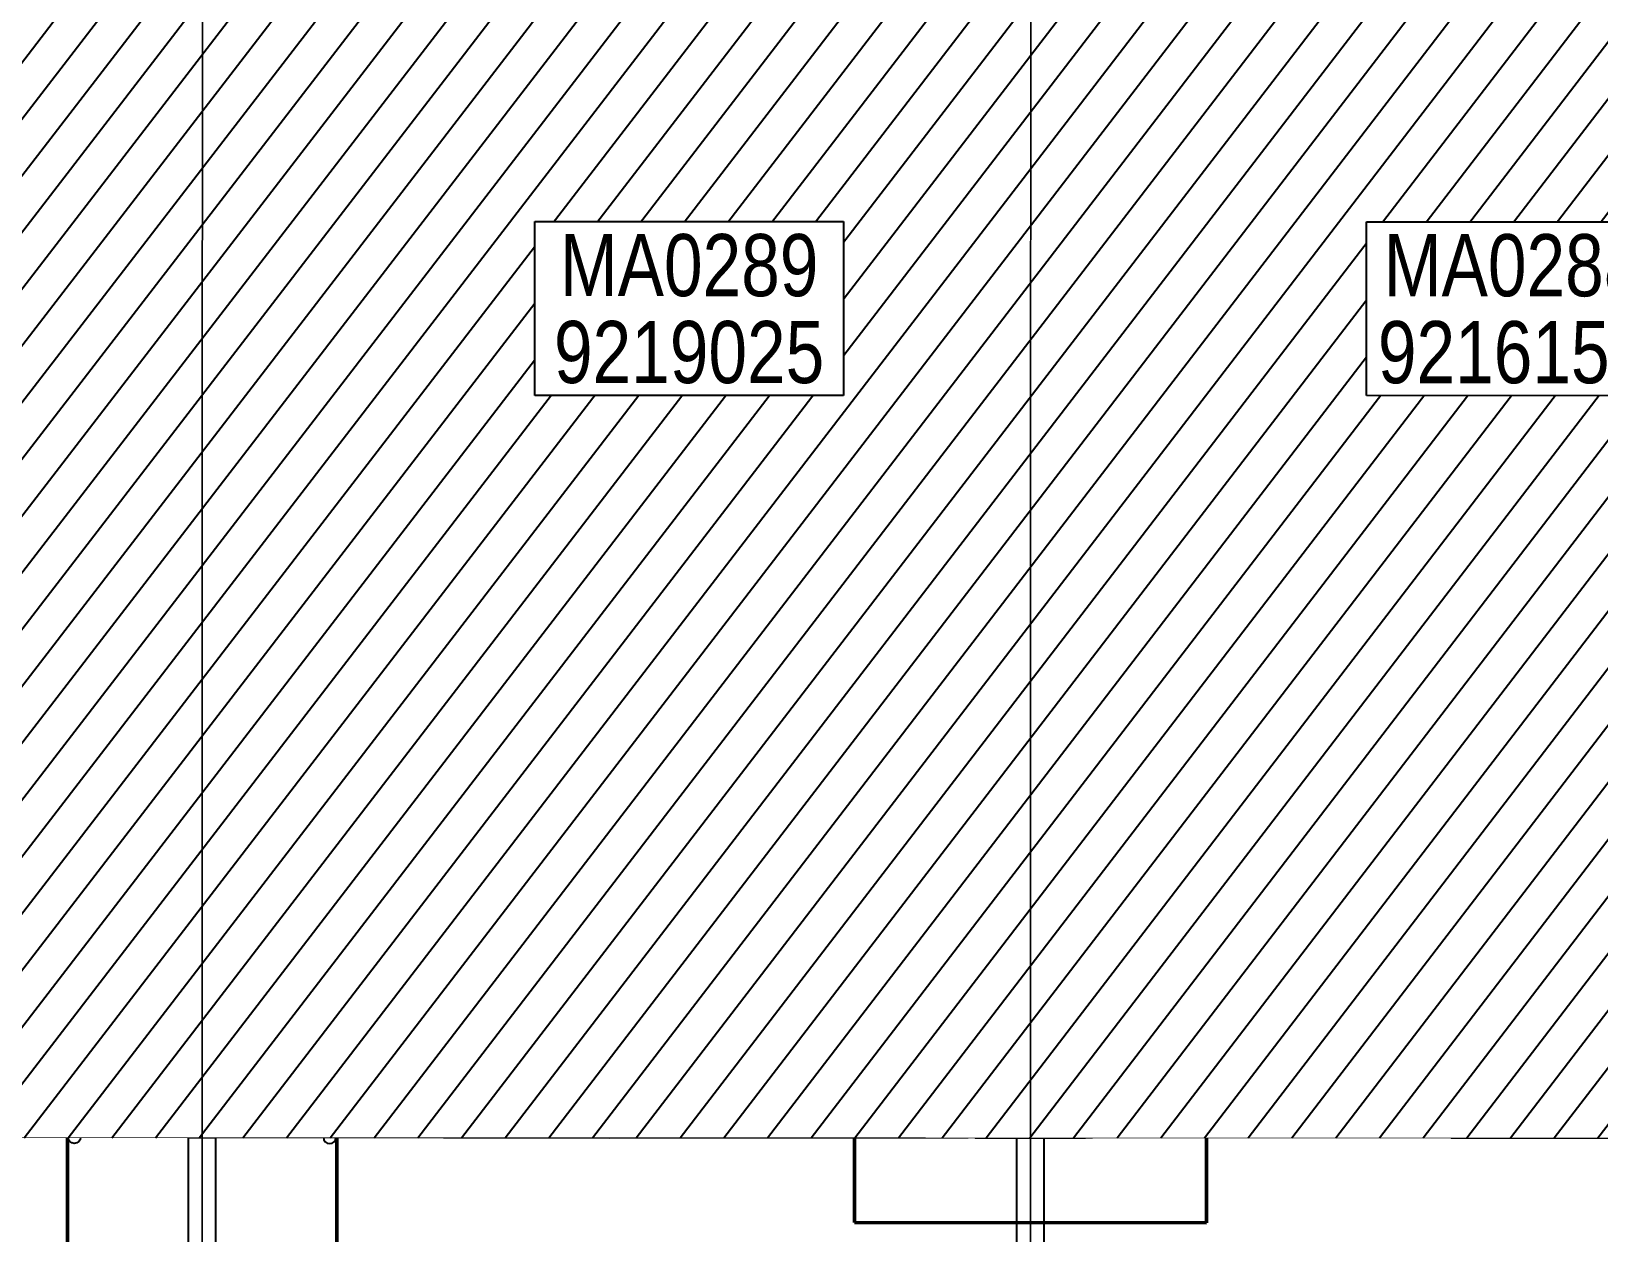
# Model space of a CAD drawing. Header units: centimetres. Extents: x -6122352 to 7132207, y -1694241 to 1947892.
# Drawn here: x 148881 to 160234, y -127663 to -118962 of the extents above; entities that cross this region are included whole.
import ezdxf

# ---------------------------------------------------------------- set-up
doc = ezdxf.new("R2010")
doc.units = ezdxf.units.CM
doc.header["$MEASUREMENT"] = 0
for name, pattern in [('2. HG-ST XR COL 3A (5V 7V 9V 11V - GF (4M & 5D-E)$0$HIDDEN', [0.375, 0.25, -0.125]), ('DASHED2', [0.375, 0.25, -0.125]), ('XR-AR-MID-SETTING OUT FOR MASTER$0$23585-XR-AR-MID-GROUND FLOOR$0$23261-XR-AR-SI-GF$0$HIDDEN', [0.375, 0.25, -0.125]), ('XR-AR-MID-SETTING OUT FOR MASTER$0$23585-XR-AR-MID-GROUND FLOOR$0$945-4P-1-101-GROUND FLOOR PLAN$0$XR-MIDDLE-GROUND FLOOR PLAN$0$HIDDEN', [9.524999999999999, 6.35, -3.175]), ('XR-AR-MID-SETTING OUT FOR MASTER$0$23585-XR-AR-MID-GROUND FLOOR$0$945-4P-1-101-GROUND FLOOR PLAN$0$XR-MIDDLE-GROUND FLOOR PLAN$0$HIDDEN2', [0.1875, 0.125, -0.0625])]:
    doc.linetypes.add(name, pattern=pattern)
for name, color, linetype in [('00-MI-DIM', 7, 'Continuous'), ('@MI-REF LAYER', 7, 'Continuous'), ('B_TH_8', 7, 'Continuous'), ('XR-AR-MID-SETTING OUT FOR MASTER$0$23585-XR-AR-MID-GROUND FLOOR$0$A-Flor-Strs', 1, 'Continuous'), ('XR-AR-MID-SETTING OUT FOR MASTER$0$23585-XR-AR-MID-GROUND FLOOR$0$G-SHAD-20', 251, 'Continuous'), ('XR-AR-MID-SETTING OUT FOR MASTER$0$23585-XR-AR-MID-GROUND FLOOR$0$GS-HATCH-FLOOR TILE', 251, 'Continuous')]:
    doc.layers.add(name, color=color, linetype=linetype)
doc.layers.add('08-Compound Wall-4', color=7, linetype='Continuous', lineweight=25, true_color=0xff4405)
for name, color, linetype, lineweight in [('23585-XR-AR-DAMAC PLOT LIMITS$0$1-Mid units', 41, 'Continuous', 5), ('@ Foundations', 4, 'DASHED2', 50), ('A-ANNO-TEXT', 3, 'Continuous', 25), ('XR-AR-MID-SETTING OUT FOR MASTER$0$23585-XR-AR-MID-GROUND FLOOR$0$$A-GLAZ-WNDO', 232, 'Continuous', 9), ('XR-AR-MID-SETTING OUT FOR MASTER$0$23585-XR-AR-MID-GROUND FLOOR$0$$A-WALL', 1, 'Continuous', 5), ('XR-AR-MID-SETTING OUT FOR MASTER$0$23585-XR-AR-MID-GROUND FLOOR$0$A-DOOR', 31, 'Continuous', 5), ('XR-AR-MID-SETTING OUT FOR MASTER$0$23585-XR-AR-MID-GROUND FLOOR$0$A-DOOR-FULL', 1, 'Continuous', 9), ('XR-AR-MID-SETTING OUT FOR MASTER$0$23585-XR-AR-MID-GROUND FLOOR$0$A-EQUP-KITN-PLAN', 202, 'Continuous', 9), ('XR-AR-MID-SETTING OUT FOR MASTER$0$23585-XR-AR-MID-GROUND FLOOR$0$A-FLOR-OVHD', 9, 'XR-AR-MID-SETTING OUT FOR MASTER$0$23585-XR-AR-MID-GROUND FLOOR$0$23261-XR-AR-SI-GF$0$HIDDEN', 15), ('XR-AR-MID-SETTING OUT FOR MASTER$0$23585-XR-AR-MID-GROUND FLOOR$0$A-FLOR-PATT', 8, 'Continuous', 5), ('XR-AR-MID-SETTING OUT FOR MASTER$0$23585-XR-AR-MID-GROUND FLOOR$0$A-GLAZ-SILL', 8, 'Continuous', 5), ('XR-AR-MID-SETTING OUT FOR MASTER$0$23585-XR-AR-MID-GROUND FLOOR$0$A-GLAZ-WNDO', 232, 'Continuous', 9), ('XR-AR-MID-SETTING OUT FOR MASTER$0$23585-XR-AR-MID-GROUND FLOOR$0$A-WALL', 7, 'Continuous', 30), ('XR-AR-MID-SETTING OUT FOR MASTER$0$23585-XR-AR-MID-GROUND FLOOR$0$A-WALL-FNSH', 9, 'Continuous', 5), ('XR-AR-MID-SETTING OUT FOR MASTER$0$23585-XR-AR-MID-GROUND FLOOR$0$S-COLS', 51, 'Continuous', 40)]:
    doc.layers.add(name, color=color, linetype=linetype, lineweight=lineweight)
doc.styles.add('Xref group 33-41$0$Overall SOP Plan$0$LAC-609-NG10-1-XREF-GRID-125SC$0$GRID-DIM-NO', font='arial.ttf', dxfattribs={"width": 0.8})

# ---------------------------------------------------------------- blocks, each defined once
blk = doc.blocks.new('23585-XR-AR-DAMAC PLOT LIMITS')
at = {"layer": '23585-XR-AR-DAMAC PLOT LIMITS$0$1-Mid units', "color": 251, "true_color": 0x636466}
for points in [[(496577.1442999998, 2768938.7085), (496581.1977000004, 2768943.132300001), (496598.8926999997, 2768926.9187), (496594.8393000001, 2768922.494899999)], [(496573.0906999996, 2768934.284700001), (496577.1442999998, 2768938.7085), (496594.8393000001, 2768922.494899999), (496590.7858999996, 2768918.0711)], [(496590.7858999996, 2768918.0711), (496586.7324999999, 2768913.647299999), (496569.0373, 2768929.861099999), (496573.0906999996, 2768934.284700001)]]:
    blk.add_lwpolyline(points, close=True, dxfattribs=at)
blk = doc.blocks.new('A$Cf093b529')
at = {"layer": 'A-ANNO-TEXT'}
blk.add_blockref('23585-XR-AR-DAMAC PLOT LIMITS', (-495391.9901121984, -2768603.441896566), dxfattribs=at)
blk = doc.blocks.new('XR-AR-MID-SETTING OUT FOR MASTER$0$23585-XR-AR-MID-GROUND FLOOR$0$945-4P-1-101-GROUND FLOOR PLAN$0$XR-MIDDLE-CAR PARK HATCH')
at = {"layer": 'XR-AR-MID-SETTING OUT FOR MASTER$0$23585-XR-AR-MID-GROUND FLOOR$0$A-FLOR-PATT'}
blk.add_lwpolyline([(9250.002853021142, 100.0129149327577), (9249.99679574091, 5500.000000009181), (15050.00005108526, 5502.664669244065), (15050.00005108526, 100.450321876061)], close=True, dxfattribs=at)
blk = doc.blocks.new('*U1930')
for points in [[(91, -5.684341886080801e-14), (41, -5.684341886080801e-14), (41, 1021), (91, 1021)], [(0, 0), (38, -5.684341886080801e-14), (38, -50), (50, -50), (50, -122.2246979483663), (0, -122.2246979483663)], [(1100, 2.842170943040401e-14), (1062, -2.842170943040401e-14), (1062, -49.99999999999997), (1050, -49.99999999999997), (1050, -122.2246979483662), (1100, -122.2246979483662)]]:
    blk.add_lwpolyline(points, close=True)
at = {"color": 8, "linetype": 'XR-AR-MID-SETTING OUT FOR MASTER$0$23585-XR-AR-MID-GROUND FLOOR$0$945-4P-1-101-GROUND FLOOR PLAN$0$XR-MIDDLE-GROUND FLOOR PLAN$0$HIDDEN2'}
blk.add_arc((41, -5.684341886080801e-14), 1021, 1.594950045944486e-15, 90, dxfattribs=at)
at = {"layer": 'XR-AR-MID-SETTING OUT FOR MASTER$0$23585-XR-AR-MID-GROUND FLOOR$0$A-GLAZ-SILL', "linetype": 'XR-AR-MID-SETTING OUT FOR MASTER$0$23585-XR-AR-MID-GROUND FLOOR$0$945-4P-1-101-GROUND FLOOR PLAN$0$XR-MIDDLE-GROUND FLOOR PLAN$0$HIDDEN2', "ltscale": 3}
blk.add_lwpolyline([(0, 0), (1100, 0), (1100, -122.2246979483662), (0, -122.2246979483662)], close=True, dxfattribs=at)
blk = doc.blocks.new('*U27')
for points in [[(91, -5.684341886080801e-14), (41, -5.684341886080801e-14), (41, 1021), (91, 1021)], [(0, 0), (38, -5.684341886080801e-14), (38, -50), (50, -50), (50, -249.9999019090924), (0, -249.9999019090924)], [(1100, 2.842170943040401e-14), (1062, -2.842170943040401e-14), (1062, -49.99999999999997), (1050, -49.99999999999997), (1050, -249.9999019090924), (1100, -249.9999019090924)]]:
    blk.add_lwpolyline(points, close=True)
at = {"color": 8, "linetype": 'XR-AR-MID-SETTING OUT FOR MASTER$0$23585-XR-AR-MID-GROUND FLOOR$0$945-4P-1-101-GROUND FLOOR PLAN$0$XR-MIDDLE-GROUND FLOOR PLAN$0$HIDDEN2'}
blk.add_arc((41, -5.684341886080801e-14), 1021, 1.594950045944486e-15, 90, dxfattribs=at)
at = {"layer": 'XR-AR-MID-SETTING OUT FOR MASTER$0$23585-XR-AR-MID-GROUND FLOOR$0$A-GLAZ-SILL', "linetype": 'XR-AR-MID-SETTING OUT FOR MASTER$0$23585-XR-AR-MID-GROUND FLOOR$0$945-4P-1-101-GROUND FLOOR PLAN$0$XR-MIDDLE-GROUND FLOOR PLAN$0$HIDDEN2', "ltscale": 3}
blk.add_lwpolyline([(0, 0), (1100, 0), (1100, -249.9999019090924), (0, -249.9999019090924)], close=True, dxfattribs=at)
blk = doc.blocks.new('XR-AR-MID-SETTING OUT FOR MASTER$0$23585-XR-AR-MID-GROUND FLOOR$0$945-4P-1-101-GROUND FLOOR PLAN$0$XR-MIDDLE-GROUND FLOOR PLAN$0$A$C69996ABC')
at = {"layer": 'XR-AR-MID-SETTING OUT FOR MASTER$0$23585-XR-AR-MID-GROUND FLOOR$0$A-FLOR-OVHD', "linetype": 'XR-AR-MID-SETTING OUT FOR MASTER$0$23585-XR-AR-MID-GROUND FLOOR$0$945-4P-1-101-GROUND FLOOR PLAN$0$XR-MIDDLE-GROUND FLOOR PLAN$0$HIDDEN2', "ltscale": 5}
for p, q in [((-1.567610912189821e-07, 0.8999993633871721), (0.09999984323878941, 0.8999992964713464)), ((-1.567610912189821e-07, 0.8999993633871721), (-1.567612066821766e-07, -6.366128229018386e-07)), ((-1.567612066821766e-07, -6.366128229018386e-07), (0.09999984323878763, -7.035294533608294e-07))]:
    blk.add_line(p, q, dxfattribs=at)
blk.add_lwpolyline([(0.09999984323878763, 0.8499993633871732), (0.2499998432387915, 0.4499993633871799), (0.1000013713221097, 0.04999936338717248)], dxfattribs=at)
at = {"layer": 'XR-AR-MID-SETTING OUT FOR MASTER$0$23585-XR-AR-MID-GROUND FLOOR$0$A-GLAZ-WNDO'}
for p, q in [((0.09999984323878763, 0.8499993633871732), (0.09999984323878763, 0.8999993633871703)), ((0.09999984323878941, 0.8999993633871721), (0.09999984323878763, -6.366128264545523e-07)), ((0.2499998432387809, 0.8499993633871732), (0.09999984323878763, 0.8499993633871732)), ((0.2499998432387809, 0.8999993633871703), (0.2499998432387809, 0.8499993633871732)), ((0.2499998432387809, 0.8499993633871732), (0.2499998432387809, 0.04999936338717248)), ((0.09999984323878763, -6.366128246781955e-07), (0.09999984323878763, 0.04999936338717248)), ((0.09999984323878763, 0.04999936338717248), (0.2499998432387809, 0.04999936338717248)), ((0.249999843238875, -6.366128388890502e-07), (0.249999843238875, 0.04999936338715827))]:
    blk.add_line(p, q, dxfattribs=at)
for points in [[(0.2499986387444419, 0.8999993968456259), (0.0999998435430971, 0.8999992964713464)], [(0.09999984323878763, -7.035294533608294e-07), (0.2499998432388448, -6.366128317836228e-07)]]:
    blk.add_lwpolyline(points, dxfattribs=at)
blk.add_lwpolyline([(0.2499998432387951, 0.8499993633871732), (0.2499998432387933, 0.04999936338717248), (0.1999998432387962, 0.04999936338717248), (0.1999998432387962, 0.8499993633871732)], close=True, dxfattribs=at)
blk = doc.blocks.new('XR-AR-MID-SETTING OUT FOR MASTER$0$23585-XR-AR-MID-GROUND FLOOR$0$945-4P-1-101-GROUND FLOOR PLAN$0$XR-MIDDLE-GROUND FLOOR PLAN$0$A$C70344426')
at = {"layer": 'XR-AR-MID-SETTING OUT FOR MASTER$0$23585-XR-AR-MID-GROUND FLOOR$0$A-GLAZ-SILL'}
blk.add_line((0.2499999770719823, 2.649999396845162), (0.2499999770722034, -6.03154830969288e-07), dxfattribs=at)
at = {"layer": 'XR-AR-MID-SETTING OUT FOR MASTER$0$23585-XR-AR-MID-GROUND FLOOR$0$A-GLAZ-WNDO'}
for p, q in [((-2.292779743839901e-08, 2.649999396845162), (-2.292779743839901e-08, 2.599999396845165)), ((-2.292779743839901e-08, 2.649999396845162), (0.2499999770719823, 2.649999396845162)), ((0.14999997707221, 2.599999396845165), (0.14999997707221, 2.649999396845162)), ((-2.292779743839901e-08, 2.599999396845165), (0.14999997707221, 2.599999396845165)), ((0.14999997707221, 2.599999396845165), (0.1499999770722091, -6.031548327456449e-07)), ((-2.29277832275443e-08, 1.799999396845166), (-2.29277832275443e-08, 1.749999396845167)), ((0.14999997707221, 1.799999396845166), (-2.29277832275443e-08, 1.799999396845166)), ((-2.29277832275443e-08, 1.749999396845167), (0.14999997707221, 1.749999396845167)), ((0.14999997707221, 1.749999396845167), (0.14999997707221, 1.799999396845166)), ((-2.29277832275443e-08, 0.8999993968451641), (-2.292778233936588e-08, 0.8499993968451669)), ((0.14999997707221, 0.8999993968451641), (-2.29277832275443e-08, 0.8999993968451641)), ((-2.292778233936588e-08, 0.8499993968451669), (0.14999997707221, 0.8499993968451669)), ((-2.292778233936588e-08, 0.8499993968451669), (-2.292778233936588e-08, 0.04999939684516619)), ((0.14999997707221, 0.8499993968451669), (0.14999997707221, 0.8999993968451641)), ((0.1499999770722091, 0.04999939684516619), (-2.292778233936588e-08, 0.04999939684516619)), ((-2.29278782626352e-08, -6.031548451801427e-07), (-2.29278782626352e-08, 0.04999939684515198)), ((0.1499999770722091, -6.03154830969288e-07), (0.1499999770722091, 0.04999939684516619)), ((0.2499999770722034, -6.03154830969288e-07), (-2.292778233936588e-08, -6.03154830969288e-07))]:
    blk.add_line(p, q, dxfattribs=at)
blk.add_lwpolyline([(0.04999997707220061, 1.799999396845166), (0.04999997707219972, 2.599999396845165), (-2.292779743839901e-08, 2.599999396845165), (-2.292779566204217e-08, 0.8999993968451641), (0.0499999770722015, 0.8999993968451641), (0.04999997707220061, 1.749999396845167)], dxfattribs=at)
blk.add_lwpolyline([(-2.292779566204217e-08, 0.8499993968451669), (-2.292779655022059e-08, 0.04999939684516619), (0.04999997707220061, 0.04999939684516619), (0.0499999770722015, 0.8499993968451669)], close=True, dxfattribs=at)
blk = doc.blocks.new('*U28')
for points in [[(0, 69.99999979828543), (38, 69.99999979828549), (38, 119.9999997982854), (50, 119.9999997982854), (50, 179.9999998655237), (0, 179.9999998655237)], [(1100, 69.9999997982854), (1062, 69.99999979828546), (1062, 119.9999997982854), (1050, 119.9999997982854), (1050, 179.9999998655236), (1100, 179.9999998655236)], [(91, 69.99999979828549), (41, 69.99999979828549), (41, -951.0000002017147), (91, -951.0000002017147)]]:
    blk.add_lwpolyline(points, close=True)
at = {"color": 8, "linetype": 'XR-AR-MID-SETTING OUT FOR MASTER$0$23585-XR-AR-MID-GROUND FLOOR$0$945-4P-1-101-GROUND FLOOR PLAN$0$XR-MIDDLE-GROUND FLOOR PLAN$0$HIDDEN2'}
blk.add_arc((41, 69.99999979828549), 1021, 270, 0, dxfattribs=at)
at = {"layer": 'XR-AR-MID-SETTING OUT FOR MASTER$0$23585-XR-AR-MID-GROUND FLOOR$0$A-GLAZ-SILL', "linetype": 'XR-AR-MID-SETTING OUT FOR MASTER$0$23585-XR-AR-MID-GROUND FLOOR$0$945-4P-1-101-GROUND FLOOR PLAN$0$XR-MIDDLE-GROUND FLOOR PLAN$0$HIDDEN2', "ltscale": 3}
blk.add_lwpolyline([(0, 69.99999979828543), (1100, 69.99999979828543), (1100, 179.9999998655236), (0, 179.9999998655236)], close=True, dxfattribs=at)
blk = doc.blocks.new('XR-AR-MID-SETTING OUT FOR MASTER$0$23585-XR-AR-MID-GROUND FLOOR$0$945-4P-1-101-GROUND FLOOR PLAN$0$XR-MIDDLE-GROUND FLOOR PLAN$0$A$C2DB306E2')
at = {"layer": 'XR-AR-MID-SETTING OUT FOR MASTER$0$23585-XR-AR-MID-GROUND FLOOR$0$A-DOOR-FULL'}
for p, q in [((0.1500002073711251, 1.24999990754791), (0.05000020737113076, 1.24999990754791)), ((0.05000020737113076, 1.24999990754791), (0.05000020737113076, 1.199999907547909)), ((0.1500002073711251, 1.199999907547909), (0.1500002073711251, 1.24999990754791)), ((0.05000020737113076, 1.199999907547909), (0.1500002073711251, 1.199999907547909)), ((2.073711318217875e-07, 0.7999999075479082), (2.073711318217875e-07, -9.245209264818754e-08)), ((2.073711318217875e-07, 0.7999999075479082), (0.04000020737113097, 0.7999999075479082)), ((0.04000020737113097, 0.7999999075479082), (0.04000020737113452, -9.245209264818754e-08)), ((0.05000020737113253, 0.3499999075479089), (0.05000020737113253, 0.3999999075479096)), ((0.05000020737113253, 0.3999999075479096), (0.1500002073711322, 0.399999907547908)), ((0.1500002073711322, 0.3499999075479073), (0.05000020737113253, 0.3499999075479089)), ((0.1500002073711322, 0.399999907547908), (0.1500002073711322, 0.3499999075479073)), ((2.073711318217875e-07, -9.245209264818754e-08), (0.04000020737113452, -9.245209264818754e-08))]:
    blk.add_line(p, q, dxfattribs=at)
at = {"layer": 'XR-AR-MID-SETTING OUT FOR MASTER$0$23585-XR-AR-MID-GROUND FLOOR$0$A-GLAZ-SILL', "linetype": 'XR-AR-MID-SETTING OUT FOR MASTER$0$23585-XR-AR-MID-GROUND FLOOR$0$945-4P-1-101-GROUND FLOOR PLAN$0$XR-MIDDLE-GROUND FLOOR PLAN$0$HIDDEN2', "ltscale": 3}
for p, q in [((0.05000020737113076, 1.199999907547909), (0.05000020737113431, 0.399999907547908)), ((0.1500002073711251, 1.199999907547909), (0.1500002073711304, 0.3999999075479083))]:
    blk.add_line(p, q, dxfattribs=at)
blk = doc.blocks.new('XR-AR-MID-SETTING OUT FOR MASTER$0$23585-XR-AR-MID-GROUND FLOOR$0$945-4P-1-101-GROUND FLOOR PLAN$0$XR-MIDDLE-GROUND FLOOR PLAN$0$BREAK LINE1')
blk.add_lwpolyline([(648.1633601741578, -6.16698093744526, 0, 0, 0), (100.7725748287976, -6.16698093744526, 16.74478720384293, 16.74478720384293, 0), (38.27257482879577, -177.8843240237456, 16.74478720384293, 16.74478720384293, 0), (-86.72742517120423, 165.5503621488551, 16.74478720384293, 16.74478720384293, 0), (-149.2274251712042, -6.166980937447079, 0, 0, 0), (-912.0704092131346, -6.166980937441622, 0, 0, 0)], format="xyseb")
blk = doc.blocks.new('XR-AR-MID-SETTING OUT FOR MASTER$0$23585-XR-AR-MID-GROUND FLOOR$0$945-4P-1-101-GROUND FLOOR PLAN$0$XR-MIDDLE-GROUND FLOOR PLAN$0$WRFWF')
at = {"layer": 'XR-AR-MID-SETTING OUT FOR MASTER$0$23585-XR-AR-MID-GROUND FLOOR$0$A-FLOR-OVHD', "linetype": 'XR-AR-MID-SETTING OUT FOR MASTER$0$23585-XR-AR-MID-GROUND FLOOR$0$945-4P-1-101-GROUND FLOOR PLAN$0$XR-MIDDLE-GROUND FLOOR PLAN$0$HIDDEN', "ltscale": 0.1}
for p, q in [((9250.00889430586, 14089.9999996908), (9250.008894346622, 9909.449274283641)), ((10350.00889432596, 14089.44927426482), (9250.008894305867, 14089.44927426484)), ((10350.00889432159, 13809.44927426483), (9250.008894308598, 13809.44927426484)), ((10350.00889431722, 13529.44927426483), (9250.008894311328, 13529.44927426484)), ((10350.00889431286, 13249.44927426483), (9250.008894314058, 13249.44927426484)), ((10350.00889431286, 12969.44927426484), (9250.008894314054, 12969.44927426485)), ((10350.00889431285, 12689.44927426484), (9250.00889431405, 12689.44927426486)), ((10350.00889431285, 12409.44927426485), (9250.008894314047, 12409.44927426486)), ((10350.00889431284, 12129.44927426485), (9250.008894314044, 12129.44927426487)), ((10350.00889431284, 11849.44927426486), (9250.00889431404, 11849.44927426487)), ((10350.00889431284, 11569.44927426486), (9250.008894314036, 11569.44927426488)), ((10350.00889431283, 11289.44927426487), (9250.00889431403, 11289.44927426488)), ((10350.00889431283, 11009.44927426487), (9250.008894314027, 11009.44927426489)), ((10350.00889432794, 11009.4492742833), (10350.00889432794, 9909.449274272882)), ((10350.00889432794, 9909.449274272882), (9250.008894346622, 9909.449274283641))]:
    blk.add_line(p, q, dxfattribs=at)
blk.add_lwpolyline([(10350.00889430916, 14369.99999969173), (10350.00889431698, 11009.4492742833)], dxfattribs=at)
blk = doc.blocks.new('XR-AR-MID-SETTING OUT FOR MASTER$0$23585-XR-AR-MID-GROUND FLOOR$0$945-4P-1-101-GROUND FLOOR PLAN$0$XR-MIDDLE-GROUND FLOOR PLAN$0$ASDASDASD')
blk.add_wipeout([(-42428.49006074868, 24502.348435747233), (-42278.49006074868, 24502.348435747143), (-42278.490060748925, 24052.348435747146), (-42428.49006074892, 24052.34843574723)])
blk.add_hatch(color=256).paths.add_polyline_path([(-42428.49006074868, 24502.34843574724), (-42278.49006074868, 24502.34843574715), (-42428.49006074893, 24052.34843574724)])
for p, q in [((-42278.49006074868, 24502.34843574715), (-42428.49006074868, 24502.34843574724)), ((-42428.49006074868, 24502.34843574724), (-42428.49006074893, 24052.34843574724)), ((-42428.49006074893, 24052.34843574724), (-42278.49006074868, 24502.34843574715)), ((-42278.49006074893, 24052.34843574715), (-42278.49006074868, 24502.34843574715)), ((-42428.49006074893, 24052.34843574724), (-42278.49006074893, 24052.34843574715))]:
    blk.add_line(p, q)
blk = doc.blocks.new('*U26')
at = {"color": 0, "linetype": 'ByBlock'}
blk.add_line((0, 300.373844656252), (0, 0), dxfattribs=at)
at = {"color": 0, "linetype": 'ByBlock', "const_width": 15.00000006679886}
blk.add_lwpolyline([(194.8557167125982, 187.8738441410269), (0, 300.373844656252), (-194.8557167125982, 187.8738441410269)], dxfattribs=at)
blk.add_circle((0, 0), 45.00000020605512)
blk = doc.blocks.new('XR-AR-MID-SETTING OUT FOR MASTER$0$23585-XR-AR-MID-GROUND FLOOR$0$A$C08698786')
at = {"layer": 'XR-AR-MID-SETTING OUT FOR MASTER$0$23585-XR-AR-MID-GROUND FLOOR$0$S-COLS', "color": 252, "lineweight": 30}
for points in [[(5900.001027584076, 11147.2902572155), (5900.001027584076, 9747.290257692337), (6100.001027584076, 9747.290257453918), (6100.001027584076, 11147.29025769234)], [(-100.029412984848, 9156.81441116333), (-100.029412984848, 7756.814410686493), (99.97058701515198, 7756.81441116333), (99.97058701515198, 9156.814410686493)], [(-99.99135446548462, 6699.998335123062), (-99.99135446548462, 5499.998335123062), (100.0086455345154, 5499.998334884644), (100.0086455345154, 6699.998334646225)], [(5900.001601219177, 6500), (5900.001601219177, 5499.999999523163), (6100.001601219177, 5500), (6100.001601219177, 6499.999999523163)]]:
    blk.add_lwpolyline(points, close=True, dxfattribs=at)
blk = doc.blocks.new('XR-AR-MID-SETTING OUT FOR MASTER')
at = {"layer": 'XR-AR-MID-SETTING OUT FOR MASTER$0$23585-XR-AR-MID-GROUND FLOOR$0$A-EQUP-KITN-PLAN', "color": 8}
for p, q in [((5300.027079373598, 12102.66431617737), (5300.028238087893, 14252.66031217575)), ((4404.893656820059, 11502.66881656647), (4404.895194619894, 12102.66970968246)), ((4404.895194619894, 12102.66970968246), (5300.027079373598, 12102.66431617737))]:
    blk.add_line(p, q, dxfattribs=at)
at = {"layer": 'XR-AR-MID-SETTING OUT FOR MASTER$0$23585-XR-AR-MID-GROUND FLOOR$0$A-FLOR-OVHD', "color": 8, "linetype": 'XR-AR-MID-SETTING OUT FOR MASTER$0$23585-XR-AR-MID-GROUND FLOOR$0$23261-XR-AR-SI-GF$0$HIDDEN', "ltscale": 5}
for p, q in [((5579.946963220835, 12102.66686105728), (5579.94848254323, 14852.65977716446)), ((3400.046698898077, 14152.65701627731), (3400.011432737112, 12202.66620731354)), ((3500.053779155016, 12202.66576147079), (3500.053778856993, 14152.65753126144)), ((5400.002383977175, 12002.66818761826), (5900.001078754663, 11502.66702699661)), ((5900.010024100542, 12002.66746664047), (5400.002384632826, 11502.66700839996))]:
    blk.add_line(p, q, dxfattribs=at)
blk.add_lwpolyline([(2749.981962949038, 12002.63648319244), (3249.976088136435, 12002.63648366928), (3249.976087421179, 11502.65313434601), (2749.981963723898, 11502.65313434601)], close=True, dxfattribs=at)
for points in [[(2749.981962949038, 12002.63648319244), (3249.976087421179, 11502.65313434601)], [(2749.981963723898, 11502.65313434601), (3249.976088136435, 12002.63648366928)]]:
    blk.add_lwpolyline(points, dxfattribs=at)
at = {"layer": 'XR-AR-MID-SETTING OUT FOR MASTER$0$23585-XR-AR-MID-GROUND FLOOR$0$A-Flor-Strs', "color": 8}
for p, q in [((5900.008223325014, 5802.664086818695), (4249.995741575956, 5802.666512012482)), ((5900.008222848177, 5502.664668560028), (4249.999916404486, 5502.666511535645))]:
    blk.add_line(p, q, dxfattribs=at)
at = {"layer": 'XR-AR-MID-SETTING OUT FOR MASTER$0$23585-XR-AR-MID-GROUND FLOOR$0$A-WALL', "color": 8}
for points in [[(5899.999999791384, 19472.65428161621), (6099.999999731779, 19472.65428209305), (6100.001724034548, 5500.167464256287), (5900.001724511385, 5500.167624473572), (5900.00086197257, 14852.65960931778), (5500.076263397932, 14852.66031265259), (5500.0762629807, 14952.66031169891), (5900.000431150198, 14952.65961027145)], [(3400.011432737112, 12202.66620731354), (3500.05377843976, 12202.66548633575), (3500.054259866476, 11502.6662735939), (4400.00315502286, 11502.6662735939), (4400.003322631121, 11252.66687631607), (3650.009347468615, 11252.66637420654), (3650.00999417901, 11027.59896087646), (3399.999906569719, 11027.60113668442)], [(4249.99788531661, 5499.997992992401), (3049.999798089266, 5499.998546600342), (3049.999915927649, 5749.998607635498), (4000.1953599751, 5749.998309612274), (4000.194991916418, 8849.999089241028), (3300.031373769045, 8849.999089241028), (3300.03137382865, 8950.028236865997), (3399.980282574892, 8950.188519954681), (3400.07691988349, 9927.598960876465), (3649.996516317129, 9927.59895992279), (3650.010299950838, 9100.016639709473), (4249.999546438456, 9099.986570835114)], [(2100.104106515646, 8950.142809391022), (2099.943570882082, 9050.155592918396), (2199.988806694746, 9050.153767585754), (2199.989685982466, 8950.146322250366), (2300.031373292208, 8950.151598453522), (2300.031373888254, 8850.08178806305), (2000.048611432314, 8850.14280796051), (2000.048610955477, 8950.14280796051)], [(99.9999164044857, 5750.000005722046), (399.9999158680439, 5750.00000667572), (399.9998005926609, 5499.999855995178), (99.99991658329964, 5500.000007152557)]]:
    blk.add_lwpolyline(points, close=True, dxfattribs=at)
for points in [[(5700.000849276781, 12002.66818761826), (5900.010024160147, 12002.66818761826), (5900.010264188051, 12102.67056417465), (5300.001914769411, 12102.66581106186), (5300.002845078707, 11502.66761207581), (5300.003155499697, 11502.66747426987), (5300.003322392702, 11252.66747808456), (5900.008223563433, 11252.66787910461), (5900.008823722601, 11502.66700792313), (5400.002380043268, 11502.66700792313), (5400.002380281687, 12002.66818714142), (5700.000849276781, 12002.66818761826)], [(2100.039519578218, 11049.97698402405), (2100.039519578218, 10949.99824142456)]]:
    blk.add_lwpolyline(points, dxfattribs=at)
at = {"layer": 'XR-AR-MID-SETTING OUT FOR MASTER$0$23585-XR-AR-MID-GROUND FLOOR$0$A-WALL-FNSH', "color": 8}
for points in [[(2080.02239587903, 10929.99824142456), (119.995479375124, 10929.99824142456), (119.9793129861355, 8972.785739421844), (1100.04861047864, 8972.787498474121), (1100.048610597849, 8952.787498474121)], [(2099.966006189585, 9949.988984107971), (2079.984055787325, 9949.990225315094), (2080.02239587903, 10929.99824142456)]]:
    blk.add_lwpolyline(points, dxfattribs=at)
at = {"layer": '08-Compound Wall-4', "ltscale": 100}
blk.add_blockref('XR-AR-MID-SETTING OUT FOR MASTER$0$23585-XR-AR-MID-GROUND FLOOR$0$945-4P-1-101-GROUND FLOOR PLAN$0$XR-MIDDLE-CAR PARK HATCH', (-9150.000085264444, 0.1875896453857422), dxfattribs=at)
at = {"layer": 'XR-AR-MID-SETTING OUT FOR MASTER$0$23585-XR-AR-MID-GROUND FLOOR$0$$A-GLAZ-WNDO', "color": 8}
for name, p, xscale, yscale, zscale, rotation in [('XR-AR-MID-SETTING OUT FOR MASTER$0$23585-XR-AR-MID-GROUND FLOOR$0$945-4P-1-101-GROUND FLOOR PLAN$0$XR-MIDDLE-GROUND FLOOR PLAN$0$A$C69996ABC', (5300.002552062273, 11252.66763496399), 1000.000000000049, 1000.000000000049, 1000.000000000049, 90), ('XR-AR-MID-SETTING OUT FOR MASTER$0$23585-XR-AR-MID-GROUND FLOOR$0$945-4P-1-101-GROUND FLOOR PLAN$0$XR-MIDDLE-GROUND FLOOR PLAN$0$A$C70344426', (400.0005185902119, 5499.999113082886), -1000.000000000001, 1000.000000000001, 1000.000000000001, 270)]:
    blk.add_blockref(name, p, dxfattribs=dict(at, xscale=xscale, yscale=yscale, zscale=zscale, rotation=rotation))
at = {"layer": 'XR-AR-MID-SETTING OUT FOR MASTER$0$23585-XR-AR-MID-GROUND FLOOR$0$$A-WALL', "color": 8}
blk.add_blockref('XR-AR-MID-SETTING OUT FOR MASTER$0$23585-XR-AR-MID-GROUND FLOOR$0$945-4P-1-101-GROUND FLOOR PLAN$0$XR-MIDDLE-GROUND FLOOR PLAN$0$WRFWF', (-9150.000085562468, -796.7907695770264), dxfattribs=at)
at = {"layer": 'XR-AR-MID-SETTING OUT FOR MASTER$0$23585-XR-AR-MID-GROUND FLOOR$0$A-DOOR', "color": 8, "xscale": -1000.000000000001, "yscale": 1000.000000000001, "zscale": 1000.000000000001, "rotation": 270}
blk.add_blockref('XR-AR-MID-SETTING OUT FOR MASTER$0$23585-XR-AR-MID-GROUND FLOOR$0$945-4P-1-101-GROUND FLOOR PLAN$0$XR-MIDDLE-GROUND FLOOR PLAN$0$A$C2DB306E2', (750.048703700304, 8800.109192848206), dxfattribs=at)
at = {"layer": 'XR-AR-MID-SETTING OUT FOR MASTER$0$23585-XR-AR-MID-GROUND FLOOR$0$A-DOOR-FULL', "color": 8, "xscale": 0.8181820445283869, "yscale": 0.8181820445283869, "zscale": 0.8181820445283869, "rotation": 90}
for p in [(2100.065477222204, 11149.97698354721), (2099.986753255129, 9050.14365196228)]:
    blk.add_blockref('*U1930', p, dxfattribs=at)
at = {"layer": 'XR-AR-MID-SETTING OUT FOR MASTER$0$23585-XR-AR-MID-GROUND FLOOR$0$A-DOOR-FULL', "color": 8, "rotation": 90}
blk.add_blockref('*U27', (3399.986430436373, 9927.598960399628), dxfattribs=at)
at = {"layer": 'XR-AR-MID-SETTING OUT FOR MASTER$0$23585-XR-AR-MID-GROUND FLOOR$0$A-DOOR-FULL', "color": 8, "xscale": -0.909090909090913, "yscale": 0.909090909090913, "zscale": 0.909090909090913}
blk.add_blockref('*U28', (3300.031373530626, 8786.391873836517), dxfattribs=at)
at = {"layer": 'XR-AR-MID-SETTING OUT FOR MASTER$0$23585-XR-AR-MID-GROUND FLOOR$0$A-FLOR-OVHD', "color": 8, "linetype": 'XR-AR-MID-SETTING OUT FOR MASTER$0$23585-XR-AR-MID-GROUND FLOOR$0$23261-XR-AR-SI-GF$0$HIDDEN', "ltscale": 5, "xscale": -0.9999999999999997, "rotation": 194.2810957359752}
blk.add_blockref('XR-AR-MID-SETTING OUT FOR MASTER$0$23585-XR-AR-MID-GROUND FLOOR$0$945-4P-1-101-GROUND FLOOR PLAN$0$XR-MIDDLE-GROUND FLOOR PLAN$0$BREAK LINE1', (675.0088040530682, 13433.20923042297), dxfattribs=at)
at = {"layer": 'XR-AR-MID-SETTING OUT FOR MASTER$0$23585-XR-AR-MID-GROUND FLOOR$0$A-Flor-Strs', "color": 8}
blk.add_blockref('*U26', (5075.001124709845, 5502.291454792023), dxfattribs=at)
at = {"layer": 'XR-AR-MID-SETTING OUT FOR MASTER$0$23585-XR-AR-MID-GROUND FLOOR$0$G-SHAD-20', "color": 8}
blk.add_blockref('XR-AR-MID-SETTING OUT FOR MASTER$0$23585-XR-AR-MID-GROUND FLOOR$0$945-4P-1-101-GROUND FLOOR PLAN$0$XR-MIDDLE-GROUND FLOOR PLAN$0$ASDASDASD', (44478.49782505631, -10849.71202945709), dxfattribs=at)
at = {"layer": 'XR-AR-MID-SETTING OUT FOR MASTER$0$23585-XR-AR-MID-GROUND FLOOR$0$A-WALL', "color": 8}
for points in [[(99.99999931454659, 19472.65428209305), (-99.99999925494194, 19472.65428256989), (-99.998236566782, 5500.00000667572), (100.0017631351948, 5500.000006198883), (99.9995484650135, 8850.141927242279), (1100.048611491919, 8850.10940027237), (1100.048611015081, 8950.109399795532), (100.03925588727, 8950.072475910187), (100.0088088810444, 10949.9982419014), (2099.951952844858, 10949.99824142456), (2099.998660355806, 9950.143901348114), (2199.988806992769, 9950.143900871277), (2200.057162195444, 11149.97698402405), (2100.075846284628, 11149.97698354721), (2100.039519578218, 11049.97698402405), (100.0088088810444, 11049.99824142456)], [(2200.013650625944, 13652.63605213165), (2200.017217665911, 13652.6360502243), (2200.024336546659, 13852.63604974747), (1199.974533885717, 13852.65850543976), (1199.974534541368, 13752.66171360016), (1850.013650208712, 13752.64729642868), (1850.013650685549, 13102.64278697968), (2100.128742069006, 13102.63829755783), (2100.128742545843, 12652.63829708099), (1949.986809521914, 12652.64009141922), (1949.9868093431, 12552.35255002975), (2100.055755704641, 12552.35255050659), (2100.016017049551, 12049.97720527649), (2199.959899276495, 12049.97720527649), (2199.999632865191, 13202.6360502243), (2050.003180772066, 13202.63829612732), (2050.012347489595, 13652.63829517365), (2200.019845813513, 13652.63604927063)], [(1950.000811725855, 13202.63829565048), (2000.00029399991, 13202.63829565048), (2000.00945982337, 13652.63829517365), (1950.000810950994, 13652.63829469681)]]:
    blk.add_lwpolyline(points, close=True, dxfattribs=at)
at = {"layer": 'XR-AR-MID-SETTING OUT FOR MASTER$0$23585-XR-AR-MID-GROUND FLOOR$0$GS-HATCH-FLOOR TILE', "color": 8}
blk.add_blockref('XR-AR-MID-SETTING OUT FOR MASTER$0$23585-XR-AR-MID-GROUND FLOOR$0$A$C08698786', (-1.490116119384766e-07, 0), dxfattribs=at)
blk = doc.blocks.new('MID UNIT')
at = {"xscale": 0.001, "yscale": 0.001, "zscale": 0.001}
blk.add_blockref('XR-AR-MID-SETTING OUT FOR MASTER', (0, 0), dxfattribs=at)
blk = doc.blocks.new('TH_8')
at = {"xscale": -1}
blk.add_blockref('MID UNIT', (495850.3053798463, 2769197.479078153), dxfattribs=at)
blk.add_blockref('MID UNIT', (495838.3053798417, 2769197.479078153))
blk.add_blockref('MID UNIT', (495838.3053798425, 2769197.479078153), dxfattribs=at)
blk = doc.blocks.new('A$Ca7ad59d2')
at = {"layer": 'B_TH_8', "xscale": 1.000018136216304, "yscale": 1.000018136216304, "zscale": 1.000018136216304}
blk.add_blockref('TH_8', (-495803.6470986201, -2769248.051850634), dxfattribs=at)
blk = doc.blocks.new('A$C4abd1289')
at = {"layer": '08-Compound Wall-4', "ltscale": 100}
for points in [[(0, 0), (200.0021820068359, 4.76837158203125e-07), (199.8981691896915, -4950.000262379646), (-0.1040131151676178, -4950.000261902809)], [(5999.999999701977, 4.76837158203125e-07), (6200.002182662487, -4.76837158203125e-07), (6199.898169249296, -4950.000262379646), (5999.895986706018, -4950.000261902809)]]:
    blk.add_lwpolyline(points, close=True, dxfattribs=at)
blk = doc.blocks.new('A$Cac0110ba')
at = {"rotation": 227.5015136760979}
blk.add_blockref('A$Ca7ad59d2', (28.54929658252513, 57.49132066033781), dxfattribs=at)
at = {"layer": '@ Foundations', "linetype": 'DASHED2', "ltscale": 25}
for points in [[(1.543153743201401, 21.30420871498063), (5.303359184821602, 17.85879799490795), (7.026064545323607, 19.73890071595088), (3.265859103237744, 23.18431143602356)], [(-1.10818495095009, 18.64763204613701), (0.7719177700928412, 16.92492668610066), (-0.5454451523837633, 15.48720107553527), (-2.425547873426694, 17.20990643603727)], [(2.305828340526205, 15.79069293476641), (4.480849135608878, 13.79775928286836), (2.89325792127056, 12.06511559849605), (0.718237126187887, 14.05804925085977)]]:
    blk.add_lwpolyline(points, close=True, dxfattribs=at)
at = {"color": 10, "xscale": 0.001000007223668515, "yscale": 0.001000007223668515, "zscale": 0.001000007223668515, "rotation": 227.5015136760979}
for p in [(6.97814009495778, 26.32596941851079), (2.924407570564654, 21.9024218856357)]:
    blk.add_blockref('A$C4abd1289', p, dxfattribs=at)

msp = doc.modelspace()

# ---------------------------------------------------------------- block references
at = {"color": 94, "linetype": '2. HG-ST XR COL 3A (5V 7V 9V 11V - GF (4M & 5D-E)$0$HIDDEN', "xscale": -1000, "yscale": 1000, "zscale": 1000, "rotation": 227.4902504429082}
msp.add_blockref('A$Cac0110ba', (138096.0226727291, -114332.0896886629), dxfattribs=at)

# ---------------------------------------------------------------- next in the draw order: wipeouts: each hides what was drawn before it
at = {"color": 10}
msp.add_wipeout([(137968.6050089273, -112699.88154806386), (137966.18820953698, -126973.40495409524), (198269.79932360497, -126982.9675742559), (198272.37498426886, -112711.46911353212), (192022.26143355865, -112708.32827066386), (192022.09189432164, -113008.95155569575), (144220.97485975258, -113000.47365887718), (144221.1628212024, -112699.85037546082), (137967.30578698963, -112699.8637357601)], dxfattribs=at).dxf.layer = '@MI-REF LAYER'

# ---------------------------------------------------------------- next in the draw order: hatches: boundary and pattern name
at = {"layer": '@MI-REF LAYER'}
h = msp.add_hatch(dxfattribs=at)
h.set_pattern_fill('ANSI31', color=256, scale=1999.999998458916, angle=6.722712845868625)
h.set_pattern_definition([(51.72271284586864, (-2377109764.910875, -1504175407.484143), (-196.2554993275065, 154.8669715833345), [])])
h.paths.add_polyline_path([(198270.4731260898, -126982.9677121157), (198272.3749842689, -112711.4691135321), (192022.2614333206, -112708.3282709568), (192022.091894052, -113008.9515559804), (144220.9748597195, -113000.4736589163), (144221.1628206024, -112699.8503761254), (137967.3005278277, -112699.9590492565), (137964.8895022705, -126973.500041178)])

# ---------------------------------------------------------------- next in the draw order: linework, layer by layer
at = {"layer": '@MI-REF LAYER', "const_width": 5.000000000000002}
msp.add_lwpolyline([(198270.4731260898, -126982.9677121157), (198272.3749842689, -112711.4691135321), (192022.2614333206, -112708.3282709568), (192022.091894052, -113008.9515559804), (144220.9748597195, -113000.4736589163), (144221.1628206024, -112699.8503761254), (137967.3005278277, -112699.9590492565), (137964.8895022705, -126973.500041178), (198270.4731260898, -126982.9677121157)], close=True, dxfattribs=at)

# ---------------------------------------------------------------- next in the draw order: texts
at = {"layer": '00-MI-DIM', "color": 7, "char_height": 450.0000000000002, "attachment_point": 1, "rotation": 359.9880316134989, "line_spacing_factor": 0.8394388776454546, "style": 'Xref group 33-41$0$Overall SOP Plan$0$LAC-609-NG10-1-XREF-GRID-125SC$0$GRID-DIM-NO', "bg_fill": 19, "box_fill_scale": 1.2, "bg_fill_color": 256, "bg_fill_transparency": 0}
for s, insert, width in [('\\pxqc;MA0289 9219025', (152617.5733366971, -120430.0137640409, -157.461039985285), 2056.8768805703), ('\\pxqc;MA0288 9216154', (158642.7941043336, -120430.9202209774, -157.461039985285), 1942.262619372443)]:
    msp.add_mtext(s, dxfattribs=dict(at, insert=insert, width=width))

# ---------------------------------------------------------------- next in the draw order: block references
at = {"layer": '@MI-REF LAYER', "xscale": 1000, "yscale": 1000, "zscale": 1000, "rotation": 312.4882903633292}
msp.add_blockref('A$Cf093b529', (-891608.7329339073, 539022.7201118186), dxfattribs=at)

doc.saveas('drawing.dxf')
